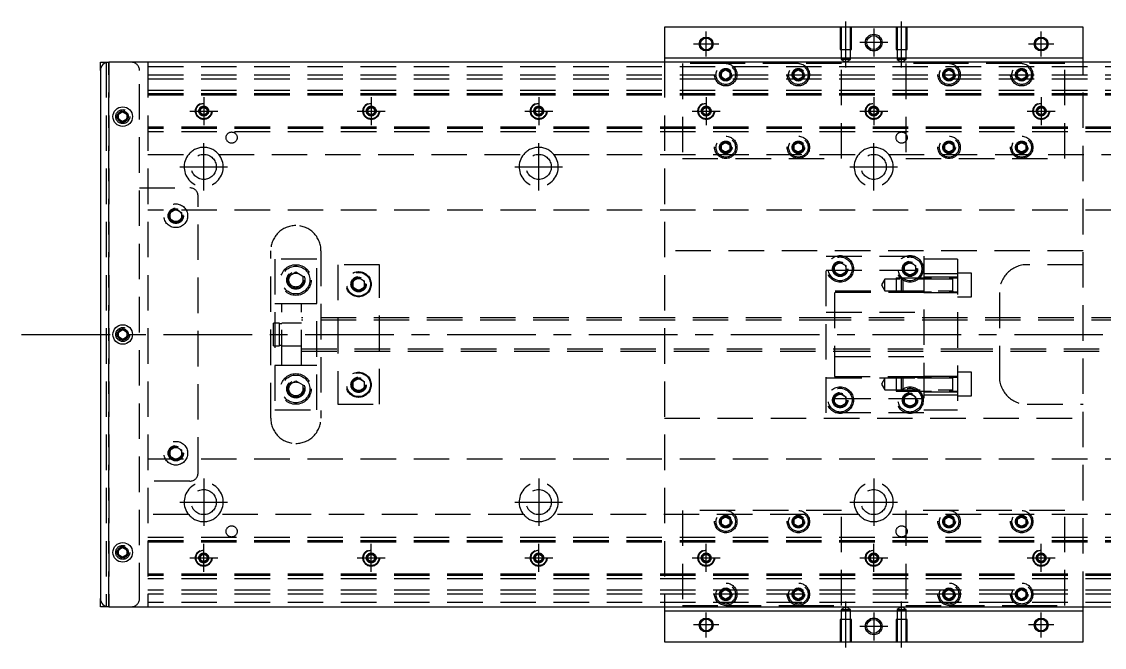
# Model space of a CAD drawing. Extents: x -28 to 733, y -276 to 112.
# Drawn here: x -28.2 to 359.6, y -112 to 112 of the extents above; entities that cross this region are included whole.
import ezdxf

# ---------------------------------------------------------------- set-up
doc = ezdxf.new("R2010")
doc.units = 0
doc.linetypes.add('CENTER', pattern=[50.8, 31.75, -6.35, 6.35, -6.35])
doc.linetypes.add('DASHED', pattern=[19.05, 12.7, -6.35])
doc.layers.get('0').update_dxf_attribs({"linetype": 'CONTINUOUS'})
doc.layers.add('CENTER', color=1, linetype='CENTER')

msp = doc.modelspace()

# ---------------------------------------------------------------- linework, layer by layer
at = {"color": 7, "linetype": 'CONTINUOUS'}
for p, q in [((202, 110), (202, 99)), ((352, 110), (202, 110)), ((352, 99), (352, 110)), ((0, 94.5), (0, 97.5)), ((0, 97.5), (3, 97.5)), ((551, 97.5), (3, 97.5)), ((202, 99), (352, 99)), ((202, 99), (202, 97.5)), ((352, 97.5), (352, 99)), ((0, 94.5), (0, -94.5)), ((6.5, 78.866026), (8, 79.73205)), ((6.5, 77.133974), (6.5, 78.866026)), ((8, 79.73205), (9.5, 78.866026)), ((9.5, 78.866026), (9.5, 77.133974)), ((8, 76.26795), (6.5, 77.133974)), ((9.5, 77.133974), (8, 76.26795)), ((6.5, 0.866026), (8, 1.73205)), ((6.5, -0.866026), (6.5, 0.866026)), ((8, 1.73205), (9.5, 0.866026)), ((9.5, 0.866026), (9.5, -0.866026)), ((8, -1.73205), (6.5, -0.866026)), ((9.5, -0.866026), (8, -1.73205)), ((6.5, -77.133974), (8, -76.26795)), ((6.5, -78.866026), (6.5, -77.133974)), ((8, -76.26795), (9.5, -77.133974)), ((9.5, -77.133974), (9.5, -78.866026)), ((8, -79.73205), (6.5, -78.866026)), ((9.5, -78.866026), (8, -79.73205)), ((0, -97.5), (0, -94.5)), ((3, -97.5), (0, -97.5)), ((3, -97.5), (551, -97.5)), ((202, -97.5), (202, -99)), ((202, -99), (202, -110)), ((352, -99), (202, -99)), ((352, -99), (352, -97.5)), ((352, -110), (352, -99)), ((202, -110), (352, -110))]:
    msp.add_line(p, q, dxfattribs=at)
at = {"color": 3, "linetype": 'DASHED'}
for p, q in [((265.000006, 110), (265.000006, 102)), ((265.35, 110), (265.35, 102)), ((268.65, 102), (268.65, 110)), ((268.999994, 102), (268.999994, 110)), ((285.000006, 110), (285.000006, 102)), ((285.35, 110), (285.35, 102)), ((288.65, 102), (288.65, 110)), ((288.999994, 102), (288.999994, 110)), ((265.000006, 102), (268.999994, 102)), ((265.35, 102), (265.35, 98.5)), ((268.65, 98.5), (268.65, 102)), ((285.000006, 102), (288.999994, 102)), ((285.35, 102), (285.35, 98.5)), ((288.65, 98.5), (288.65, 102)), ((2, 97.5), (2, -97.5)), ((3, 97.5), (3, -97.5)), ((3, -97.5), (3, 97.5)), ((3, -97.5), (3, 97.5)), ((3, 97.5), (3, -97.5)), ((17, 97.5), (17, -97.5)), ((202, 97.5), (202, -97.5)), ((224, 97), (208.5, 97)), ((208.5, 97), (208.5, 63)), ((250, 97), (224, 97)), ((265.5, 97), (250, 97)), ((268.65, 98.5), (265.35, 98.5)), ((265.35, 98.5), (267, 97.547372)), ((265.5, 63), (265.5, 97)), ((267, 97.547372), (268.65, 98.5)), ((288.65, 98.5), (285.35, 98.5)), ((285.35, 98.5), (287, 97.547372)), ((287, 97.547372), (288.65, 98.5)), ((288.5, 97), (288.5, 63)), ((304, 97), (288.5, 97)), ((330, 97), (304, 97)), ((345.5, 97), (330, 97)), ((345.5, 63), (345.5, 97)), ((352, -97.5), (352, 97.5)), ((14, -94.5), (14, 94.5)), ((17, 96), (537, 96)), ((222, 93), (222.030168, 93.346066)), ((222.5, 93.866026), (224, 94.73205)), ((222.5, 92.133974), (222.5, 93.866026)), ((224, 94.73205), (225.5, 93.866026)), ((225.5, 93.866026), (225.5, 92.133974)), ((248, 93), (248.023172, 93.30356)), ((248.5, 93.866026), (250, 94.73205)), ((248.5, 92.133974), (248.5, 93.866026)), ((250, 94.73205), (251.5, 93.866026)), ((251.5, 93.866026), (251.5, 92.133974)), ((302.5, 93.866026), (304, 94.73205)), ((302.5, 92.133974), (302.5, 93.866026)), ((304, 94.73205), (305.5, 93.866026)), ((305.5, 93.866026), (305.5, 92.133974)), ((305.973226, 93.326156), (306, 93)), ((328.5, 93.866026), (330, 94.73205)), ((328.5, 92.133974), (328.5, 93.866026)), ((330, 94.73205), (331.5, 93.866026)), ((331.5, 93.866026), (331.5, 92.133974)), ((331.973226, 93.326156), (332, 93)), ((17, 93), (537, 93)), ((17, 91.5), (537, 91.5)), ((224, 91.26795), (222.5, 92.133974)), ((225.5, 92.133974), (224, 91.26795)), ((250, 91.26795), (248.5, 92.133974)), ((251.5, 92.133974), (250, 91.26795)), ((304, 91.26795), (302.5, 92.133974)), ((305.5, 92.133974), (304, 91.26795)), ((330, 91.26795), (328.5, 92.133974)), ((331.5, 92.133974), (330, 91.26795)), ((17, 87.5), (537, 87.5)), ((17, 86.247728), (537, 86.247728)), ((17, 86.1147), (537, 86.1147)), ((17, 86.1), (537, 86.1)), ((17, 85.8), (537, 85.8)), ((6, 78), (6.030168, 78.346066)), ((35.75, 80.721688), (37, 81.443376)), ((35.75, 79.278312), (35.75, 80.721688)), ((37, 78.556624), (35.75, 79.278312)), ((37, 81.443376), (38.25, 80.721688)), ((38.25, 79.278312), (37, 78.556624)), ((38.25, 80.721688), (38.25, 79.278312)), ((38.477374, 80.25955), (38.5, 80)), ((95.5, 80), (95.516134, 80.21941)), ((95.75, 80.721688), (97, 81.443376)), ((95.75, 79.278312), (95.75, 80.721688)), ((97, 78.556624), (95.75, 79.278312)), ((97, 81.443376), (98.25, 80.721688)), ((98.25, 79.278312), (97, 78.556624)), ((98.25, 80.721688), (98.25, 79.278312)), ((155.75, 80.721688), (157, 81.443376)), ((155.75, 79.278312), (155.75, 80.721688)), ((157, 78.556624), (155.75, 79.278312)), ((157, 81.443376), (158.25, 80.721688)), ((158.25, 79.278312), (157, 78.556624)), ((158.25, 80.721688), (158.25, 79.278312)), ((158.477374, 80.25955), (158.5, 80)), ((215.75, 80.721688), (217, 81.443376)), ((215.75, 79.278312), (215.75, 80.721688)), ((217, 78.556624), (215.75, 79.278312)), ((217, 81.443376), (218.25, 80.721688)), ((218.25, 79.278312), (217, 78.556624)), ((218.25, 80.721688), (218.25, 79.278312)), ((218.477374, 80.25955), (218.5, 80)), ((275.75, 80.721688), (277, 81.443376)), ((275.75, 79.278312), (275.75, 80.721688)), ((277, 78.556624), (275.75, 79.278312)), ((277, 81.443376), (278.25, 80.721688)), ((278.25, 79.278312), (277, 78.556624)), ((278.25, 80.721688), (278.25, 79.278312)), ((278.477374, 80.25955), (278.5, 80)), ((335.75, 80.721688), (337, 81.443376)), ((335.75, 79.278312), (335.75, 80.721688)), ((337, 78.556624), (335.75, 79.278312)), ((337, 81.443376), (338.25, 80.721688)), ((338.25, 79.278312), (337, 78.556624)), ((338.25, 80.721688), (338.25, 79.278312)), ((338.477374, 80.25955), (338.5, 80)), ((537, 74.2), (17, 74.2)), ((537, 73.9), (17, 73.9)), ((537, 73.8853), (17, 73.8853)), ((537, 73.752272), (17, 73.752272)), ((537, 72.5), (17, 72.5)), ((222.5, 67.866026), (224, 68.73205)), ((222.5, 66.133974), (222.5, 67.866026)), ((224, 65.26795), (222.5, 66.133974)), ((224, 68.73205), (225.5, 67.866026)), ((225.5, 66.133974), (224, 65.26795)), ((225.5, 67.866026), (225.5, 66.133974)), ((225.973226, 67.326156), (226, 67)), ((248.5, 67.866026), (250, 68.73205)), ((248.5, 66.133974), (248.5, 67.866026)), ((250, 65.26795), (248.5, 66.133974)), ((250, 68.73205), (251.5, 67.866026)), ((251.5, 66.133974), (250, 65.26795)), ((251.5, 67.866026), (251.5, 66.133974)), ((251.973226, 67.326156), (252, 67)), ((302, 67), (302.023172, 67.30356)), ((302.5, 67.866026), (304, 68.73205)), ((302.5, 66.133974), (302.5, 67.866026)), ((304, 65.26795), (302.5, 66.133974)), ((304, 68.73205), (305.5, 67.866026)), ((305.5, 66.133974), (304, 65.26795)), ((305.5, 67.866026), (305.5, 66.133974)), ((328, 67), (328.030168, 67.346066)), ((328.5, 67.866026), (330, 68.73205)), ((328.5, 66.133974), (328.5, 67.866026)), ((330, 65.26795), (328.5, 66.133974)), ((330, 68.73205), (331.5, 67.866026)), ((331.5, 66.133974), (330, 65.26795)), ((331.5, 67.866026), (331.5, 66.133974)), ((17, 64.5), (31.638098, 64.5)), ((42.361902, 64.5), (151.638097, 64.5)), ((162.361903, 64.5), (271.638097, 64.5)), ((208.5, 63), (265.5, 63)), ((282.361903, 64.5), (391.638098, 64.5)), ((288.5, 63), (345.5, 63)), ((14, 52.5), (32, 52.5)), ((35, -49.5), (35, 49.5)), ((537, 44.5), (17, 44.5)), ((25, 43.6547), (27, 44.809402)), ((25, 41.3453), (25, 43.6547)), ((27, 44.809402), (29, 43.6547)), ((29, 43.6547), (29, 41.3453)), ((29.483582, 42.786038), (29.5, 42.5)), ((27, 40.190598), (25, 41.3453)), ((29, 41.3453), (27, 40.190598)), ((61, -30), (61, 30)), ((79, 30), (79, -30)), ((352, 30), (202, 30)), ((260, 28), (295, 28)), ((260, -28), (260, 28)), ((295, 28), (295, -28)), ((77.5, 27), (62.5, 27)), ((62.5, 27), (62.5, -27)), ((77.5, -27), (77.5, 27)), ((100, 25), (85, 25)), ((85, 25), (85, -25)), ((100, -25), (100, 25)), ((262.5, 23.5), (262.518502, 23.803588)), ((263, 24.6547), (265, 25.809402)), ((263, 22.3453), (263, 24.6547)), ((265, 25.809402), (267, 24.6547)), ((267, 24.6547), (267, 22.3453)), ((288, 24.6547), (290, 25.809402)), ((288, 22.3453), (288, 24.6547)), ((290, 25.809402), (292, 24.6547)), ((292, 24.6547), (292, 22.3453)), ((292.483582, 23.786038), (292.5, 23.5)), ((307, 27), (295, 27)), ((307, 27), (307, -27)), ((352, 25), (332, 25)), ((67, 19.5), (67.020026, 19.846056)), ((67.5, 20.943376), (70, 22.386752)), ((67.5, 18.056624), (67.5, 20.943376)), ((70, 22.386752), (72.5, 20.943376)), ((72.5, 20.943376), (72.5, 18.056624)), ((90.5, 19.1547), (92.5, 20.309402)), ((92.5, 20.309402), (94.5, 19.1547)), ((260, 23), (295, 23)), ((265, 21.190598), (263, 22.3453)), ((267, 22.3453), (265, 21.190598)), ((281, 19.85352), (279.787564, 17.75352)), ((281, 15.65352), (281, 19.85352)), ((305.4, 19.85352), (281, 19.85352)), ((285, 20.253526), (285, 15.25352)), ((285, 20.253526), (307, 20.253526)), ((287.4, 20.25352), (287, 19.85352)), ((287, 15.65352), (287, 19.85352)), ((287.4, 20.25352), (287.4, 15.25352)), ((290, 21.190598), (288, 22.3453)), ((292, 22.3453), (290, 21.190598)), ((307, 21.748564), (295, 21.748564)), ((307, 20.50352), (295, 20.50352)), ((305.4, 15.25352), (305.4, 20.253526)), ((312, 22.00352), (307, 22.00352)), ((312, 13.50352), (312, 22.00352)), ((70, 16.613248), (67.5, 18.056624)), ((72.5, 18.056624), (70, 16.613248)), ((90.5, 16.8453), (90.5, 19.1547)), ((92.5, 15.690598), (90.5, 16.8453)), ((94.5, 16.8453), (92.5, 15.690598)), ((94.5, 19.1547), (94.5, 16.8453)), ((94.983582, 18.286038), (95, 18)), ((279.787564, 17.75352), (281, 15.65352)), ((281, 15.65352), (305.4, 15.65352)), ((287, 15.65352), (287.4, 15.25352)), ((305.4, 15.253514), (305.4, 15.65352)), ((295, 15.5), (260, 15.5)), ((263, 15), (263, -15)), ((295, 15), (263, 15)), ((285, 15.25352), (307, 15.25352)), ((295, 15.00352), (307, 15.00352)), ((305.4, 15.510988), (305.4, 15.25352)), ((305.4, 15.25352), (305.4, 15.51097)), ((305.4, 15.253516), (305.4, 15.254372)), ((307, 13.50352), (312, 13.50352)), ((322, 15), (322, -15)), ((65, 11), (62.5, 11)), ((65, -11), (65, 11)), ((72, 11), (65, 11)), ((72, 11), (65, 11)), ((72, -11), (72, 11)), ((77.5, 11), (72, 11)), ((260, 8), (295, 8)), ((62, -4), (62, 4)), ((64.1, 4), (62, 4)), ((64.1, -4), (64.1, 4)), ((72, 4), (65, 4)), ((72, 4), (65, 4)), ((263, 6), (72, 6)), ((263, 5.125), (72, 5.125)), ((307, 6), (263, 6)), ((307, 5.999994), (263, 5.999994)), ((307, 5.125), (263, 5.125)), ((307, 5.125), (263, 5.125)), ((482, 6), (307, 6)), ((482, 5.125), (307, 5.125)), ((9.973226, 0.326156), (10, 0)), ((65, 3.8), (64.1, 3.8)), ((64.1, -3.8), (65, -3.8)), ((62, -4), (64.1, -4)), ((65, -4), (72, -4)), ((65, -4), (72, -4)), ((72, -5.125), (263, -5.125)), ((72, -6), (263, -6)), ((263, -5.125), (307, -5.125)), ((263, -5.125), (307, -5.125)), ((263, -5.999994), (307, -5.999994)), ((263, -6), (307, -6)), ((307, -5.125), (482, -5.125)), ((307, -6), (482, -6)), ((62.5, -11), (65, -11)), ((65, -11), (72, -11)), ((65, -11), (72, -11)), ((72, -11), (77.5, -11)), ((295, -8), (260, -8)), ((260, -15.5), (295, -15.5)), ((263, -15), (295, -15)), ((285, -15.253514), (285, -20.25352)), ((285, -15.253514), (307, -15.253514)), ((287.4, -15.25352), (287, -15.65352)), ((287.4, -15.25352), (287.4, -20.25352)), ((307, -15.00352), (295, -15.00352)), ((305.4, -20.25352), (305.4, -15.253514)), ((312, -13.50352), (307, -13.50352)), ((312, -22.00352), (312, -13.50352)), ((67.5, -18.056624), (70, -16.613248)), ((67.5, -20.943376), (67.5, -18.056624)), ((70, -16.613248), (72.5, -18.056624)), ((72.5, -18.056624), (72.5, -20.943376)), ((72.977798, -19.135694), (73, -19.5)), ((90, -18), (90.012884, -17.746512)), ((90.5, -16.8453), (92.5, -15.690598)), ((90.5, -19.1547), (90.5, -16.8453)), ((92.5, -20.309402), (90.5, -19.1547)), ((92.5, -15.690598), (94.5, -16.8453)), ((94.5, -19.1547), (92.5, -20.309402)), ((94.5, -16.8453), (94.5, -19.1547)), ((281, -15.65352), (279.787564, -17.75352)), ((279.787564, -17.75352), (281, -19.85352)), ((281, -19.85352), (281, -15.65352)), ((305.4, -15.65352), (281, -15.65352)), ((287, -19.85352), (287, -15.65352)), ((70, -22.386752), (67.5, -20.943376)), ((72.5, -20.943376), (70, -22.386752)), ((295, -23), (260, -23)), ((262.5, -23.5), (262.518502, -23.196412)), ((263, -22.3453), (265, -21.190598)), ((263, -24.6547), (263, -22.3453)), ((265, -21.190598), (267, -22.3453)), ((267, -22.3453), (267, -24.6547)), ((281, -19.85352), (305.4, -19.85352)), ((285, -20.25352), (307, -20.25352)), ((287, -19.85352), (287.4, -20.25352)), ((288, -22.3453), (290, -21.190598)), ((288, -24.6547), (288, -22.3453)), ((290, -21.190598), (292, -22.3453)), ((292, -22.3453), (292, -24.6547)), ((292.483582, -23.213962), (292.5, -23.5)), ((295, -20.50352), (307, -20.50352)), ((307, -21.748564), (295, -21.748564)), ((305.4, -20.253526), (305.4, -19.85352)), ((307, -22.00352), (312, -22.00352)), ((62.5, -27), (77.5, -27)), ((85, -25), (100, -25)), ((265, -25.809402), (263, -24.6547)), ((267, -24.6547), (265, -25.809402)), ((290, -25.809402), (288, -24.6547)), ((292, -24.6547), (290, -25.809402)), ((295, -27), (307, -27)), ((332, -25), (352, -25)), ((202, -30), (352, -30)), ((295, -28), (260, -28)), ((25, -41.3453), (27, -40.190598)), ((25, -43.6547), (25, -41.3453)), ((27, -40.190598), (29, -41.3453)), ((29, -41.3453), (29, -43.6547)), ((29.483582, -42.213962), (29.5, -42.5)), ((17, -44.5), (537, -44.5)), ((27, -44.809402), (25, -43.6547)), ((29, -43.6547), (27, -44.809402)), ((32, -52.5), (14, -52.5)), ((31.638098, -64.5), (17, -64.5)), ((151.638097, -64.5), (42.361902, -64.5)), ((271.638097, -64.5), (162.361903, -64.5)), ((265.5, -63), (208.5, -63)), ((208.5, -63), (208.5, -97)), ((222.5, -66.133974), (224, -65.26795)), ((224, -65.26795), (225.5, -66.133974)), ((248.5, -66.133974), (250, -65.26795)), ((250, -65.26795), (251.5, -66.133974)), ((265.5, -97), (265.5, -63)), ((391.638098, -64.5), (282.361903, -64.5)), ((288.5, -63), (288.5, -97)), ((345.5, -63), (288.5, -63)), ((302.5, -66.133974), (304, -65.26795)), ((304, -65.26795), (305.5, -66.133974)), ((328.5, -66.133974), (330, -65.26795)), ((330, -65.26795), (331.5, -66.133974)), ((345.5, -97), (345.5, -63)), ((222.5, -67.866026), (222.5, -66.133974)), ((224, -68.73205), (222.5, -67.866026)), ((225.5, -67.866026), (224, -68.73205)), ((225.5, -66.133974), (225.5, -67.866026)), ((225.973226, -66.673844), (226, -67)), ((248, -67), (248.023172, -66.69644)), ((248.5, -67.866026), (248.5, -66.133974)), ((250, -68.73205), (248.5, -67.866026)), ((251.5, -67.866026), (250, -68.73205)), ((251.5, -66.133974), (251.5, -67.866026)), ((302, -67), (302.023172, -66.69644)), ((302.5, -67.866026), (302.5, -66.133974)), ((304, -68.73205), (302.5, -67.866026)), ((305.5, -67.866026), (304, -68.73205)), ((305.5, -66.133974), (305.5, -67.866026)), ((328, -67), (328.030168, -66.653934)), ((328.5, -67.866026), (328.5, -66.133974)), ((330, -68.73205), (328.5, -67.866026)), ((331.5, -67.866026), (330, -68.73205)), ((331.5, -66.133974), (331.5, -67.866026)), ((17, -72.5), (537, -72.5)), ((17, -73.752272), (537, -73.752272)), ((17, -73.8853), (537, -73.8853)), ((17, -73.9), (537, -73.9)), ((17, -74.2), (537, -74.2)), ((6, -78), (6.030168, -77.653934)), ((35.5, -80), (35.516134, -79.78059)), ((35.75, -79.278312), (37, -78.556624)), ((35.75, -80.721688), (35.75, -79.278312)), ((37, -81.443376), (35.75, -80.721688)), ((37, -78.556624), (38.25, -79.278312)), ((38.25, -80.721688), (37, -81.443376)), ((38.25, -79.278312), (38.25, -80.721688)), ((95.75, -79.278312), (97, -78.556624)), ((95.75, -80.721688), (95.75, -79.278312)), ((97, -81.443376), (95.75, -80.721688)), ((97, -78.556624), (98.25, -79.278312)), ((98.25, -80.721688), (97, -81.443376)), ((98.25, -79.278312), (98.25, -80.721688)), ((98.477374, -79.74045), (98.5, -80)), ((155.75, -79.278312), (157, -78.556624)), ((155.75, -80.721688), (155.75, -79.278312)), ((157, -81.443376), (155.75, -80.721688)), ((157, -78.556624), (158.25, -79.278312)), ((158.25, -80.721688), (157, -81.443376)), ((158.25, -79.278312), (158.25, -80.721688)), ((158.477374, -79.74045), (158.5, -80)), ((215.75, -79.278312), (217, -78.556624)), ((215.75, -80.721688), (215.75, -79.278312)), ((217, -81.443376), (215.75, -80.721688)), ((217, -78.556624), (218.25, -79.278312)), ((218.25, -80.721688), (217, -81.443376)), ((218.25, -79.278312), (218.25, -80.721688)), ((218.477374, -79.74045), (218.5, -80)), ((275.75, -79.278312), (277, -78.556624)), ((275.75, -80.721688), (275.75, -79.278312)), ((277, -81.443376), (275.75, -80.721688)), ((277, -78.556624), (278.25, -79.278312)), ((278.25, -80.721688), (277, -81.443376)), ((278.25, -79.278312), (278.25, -80.721688)), ((278.477374, -79.74045), (278.5, -80)), ((335.75, -79.278312), (337, -78.556624)), ((335.75, -80.721688), (335.75, -79.278312)), ((337, -81.443376), (335.75, -80.721688)), ((337, -78.556624), (338.25, -79.278312)), ((338.25, -80.721688), (337, -81.443376)), ((338.25, -79.278312), (338.25, -80.721688)), ((338.477374, -79.74045), (338.5, -80)), ((537, -85.8), (17, -85.8)), ((537, -86.1), (17, -86.1)), ((537, -86.1147), (17, -86.1147)), ((537, -86.247728), (17, -86.247728)), ((537, -87.5), (17, -87.5)), ((537, -91.5), (17, -91.5)), ((537, -93), (17, -93)), ((222.5, -92.133974), (224, -91.26795)), ((222.5, -93.866026), (222.5, -92.133974)), ((224, -91.26795), (225.5, -92.133974)), ((225.5, -92.133974), (225.5, -93.866026)), ((225.973226, -92.673844), (226, -93)), ((248, -93), (248.023172, -92.69644)), ((248.5, -92.133974), (250, -91.26795)), ((248.5, -93.866026), (248.5, -92.133974)), ((250, -91.26795), (251.5, -92.133974)), ((251.5, -92.133974), (251.5, -93.866026)), ((302, -93), (302.023172, -92.69644)), ((302.5, -92.133974), (304, -91.26795)), ((302.5, -93.866026), (302.5, -92.133974)), ((304, -91.26795), (305.5, -92.133974)), ((305.5, -92.133974), (305.5, -93.866026)), ((328, -93), (328.030168, -92.653934)), ((328.5, -92.133974), (330, -91.26795)), ((328.5, -93.866026), (328.5, -92.133974)), ((330, -91.26795), (331.5, -92.133974)), ((331.5, -92.133974), (331.5, -93.866026)), ((537, -96), (17, -96)), ((224, -94.73205), (222.5, -93.866026)), ((225.5, -93.866026), (224, -94.73205)), ((250, -94.73205), (248.5, -93.866026)), ((251.5, -93.866026), (250, -94.73205)), ((304, -94.73205), (302.5, -93.866026)), ((305.5, -93.866026), (304, -94.73205)), ((330, -94.73205), (328.5, -93.866026)), ((331.5, -93.866026), (330, -94.73205)), ((208.5, -97), (224, -97)), ((224, -97), (250, -97)), ((250, -97), (265.5, -97)), ((267, -97.547372), (265.35, -98.5)), ((265.35, -98.5), (267, -98.5)), ((265.35, -98.5), (265.35, -102)), ((268.65, -98.5), (267, -97.547372)), ((267, -98.5), (268.65, -98.5)), ((268.65, -102), (268.65, -98.5)), ((287, -97.547372), (285.35, -98.5)), ((285.35, -98.5), (287, -98.5)), ((285.35, -98.5), (285.35, -102)), ((288.65, -98.5), (287, -97.547372)), ((287, -98.5), (288.65, -98.5)), ((288.5, -97), (304, -97)), ((288.65, -102), (288.65, -98.5)), ((304, -97), (330, -97)), ((330, -97), (345.5, -97)), ((268.999994, -102), (265.000006, -102)), ((265.000006, -102), (265.000006, -110)), ((265.35, -102), (265.35, -110)), ((268.65, -110), (268.65, -102)), ((268.999994, -110), (268.999994, -102)), ((288.999994, -102), (285.000006, -102)), ((285.000006, -102), (285.000006, -110)), ((285.35, -102), (285.35, -110)), ((288.65, -110), (288.65, -102)), ((288.999994, -110), (288.999994, -102))]:
    msp.add_line(p, q, dxfattribs=at)
at = {"color": 3, "linetype": 'CONTINUOUS'}
for centre in [(217, 104), (337, 104), (217, -104), (337, -104)]:
    msp.add_circle(centre, 2.5, dxfattribs=at)
at = {"color": 7, "linetype": 'CONTINUOUS'}
for centre, radius in [((217, 104), 2.1), ((277, 104.5), 3), ((277, 104.5), 2.5), ((337, 104), 2.1), ((8, 78), 3.5), ((8, 0), 3.5), ((8, -78), 3.5), ((217, -104), 2.1), ((277, -104.5), 3), ((277, -104.5), 2.5), ((337, -104), 2.1)]:
    msp.add_circle(centre, radius, dxfattribs=at)
at = {"color": 3, "linetype": 'DASHED'}
for centre, radius in [((224, 93), 4), ((250, 93), 4), ((304, 93), 4), ((330, 93), 4), ((224, 93), 3.5), ((224, 93), 2.25), ((224, 93), 2), ((250, 93), 3.5), ((250, 93), 2.25), ((250, 93), 2), ((304, 93), 3.5), ((304, 93), 2.25), ((304, 93), 2), ((330, 93), 3.5), ((330, 93), 2.25), ((330, 93), 2), ((37, 80), 3), ((37, 80), 2.75), ((37, 80), 1.75), ((37, 80), 1.5), ((97, 80), 3), ((97, 80), 2.75), ((97, 80), 1.75), ((97, 80), 1.5), ((157, 80), 3), ((157, 80), 2.75), ((157, 80), 1.75), ((157, 80), 1.5), ((217, 80), 3), ((217, 80), 2.75), ((217, 80), 1.75), ((217, 80), 1.5), ((277, 80), 3), ((277, 80), 2.75), ((277, 80), 1.75), ((277, 80), 1.5), ((337, 80), 3), ((337, 80), 2.75), ((337, 80), 1.75), ((337, 80), 1.5), ((8, 78), 2.5), ((8, 78), 2), ((37, 80), 1.25), ((97, 80), 1.25), ((157, 80), 1.25), ((217, 80), 1.25), ((277, 80), 1.25), ((337, 80), 1.25), ((47, 70.5), 2), ((224, 67), 4), ((224, 67), 3.5), ((250, 67), 4), ((250, 67), 3.5), ((287, 70.5), 2), ((304, 67), 4), ((304, 67), 3.5), ((330, 67), 4), ((330, 67), 3.5), ((224, 67), 2.25), ((224, 67), 2), ((224, 67), 1.65), ((250, 67), 2.25), ((250, 67), 2), ((250, 67), 1.65), ((304, 67), 2.25), ((304, 67), 2), ((304, 67), 1.65), ((330, 67), 2.25), ((330, 67), 2), ((330, 67), 1.65), ((37, 60), 4.5), ((157, 60), 4.5), ((277, 60), 4.5), ((27, 42.5), 4.25), ((27, 42.5), 2.75), ((27, 42.5), 2.5), ((27, 42.5), 2.1), ((265, 23.5), 4.75), ((265, 23.5), 4.25), ((290, 23.5), 4.75), ((290, 23.5), 4.25), ((70, 19.5), 5.5), ((70, 19.5), 5), ((265, 23.5), 2.75), ((265, 23.5), 2.5), ((265, 23.5), 2.1), ((290, 23.5), 2.75), ((290, 23.5), 2.5), ((290, 23.5), 2.1), ((70, 19.5), 3.25), ((70, 19.5), 3), ((70, 19.5), 2.5), ((92.5, 18), 4.5), ((92.5, 18), 4.25), ((92.5, 18), 2.75), ((92.5, 18), 2.5), ((92.5, 18), 2.1), ((8, 0), 2.5), ((8, 0), 2), ((70, -19.5), 5.5), ((70, -19.5), 5), ((92.5, -18), 4.5), ((92.5, -18), 4.25), ((92.5, -18), 2.75), ((92.5, -18), 2.5), ((70, -19.5), 3.25), ((70, -19.5), 3), ((70, -19.5), 2.5), ((92.5, -18), 2.1), ((265, -23.5), 4.75), ((265, -23.5), 4.25), ((290, -23.5), 4.75), ((290, -23.5), 4.25), ((265, -23.5), 2.75), ((265, -23.5), 2.5), ((265, -23.5), 2.1), ((290, -23.5), 2.75), ((290, -23.5), 2.5), ((290, -23.5), 2.1), ((27, -42.5), 4.25), ((27, -42.5), 2.75), ((27, -42.5), 2.5), ((27, -42.5), 2.1), ((37, -60), 4.5), ((157, -60), 4.5), ((277, -60), 4.5), ((224, -67), 4), ((224, -67), 3.5), ((224, -67), 2.25), ((224, -67), 2), ((224, -67), 1.65), ((250, -67), 4), ((250, -67), 3.5), ((250, -67), 2.25), ((250, -67), 2), ((250, -67), 1.65), ((304, -67), 4), ((304, -67), 3.5), ((304, -67), 2.25), ((304, -67), 2), ((304, -67), 1.65), ((330, -67), 4), ((330, -67), 3.5), ((330, -67), 2.25), ((330, -67), 2), ((330, -67), 1.65), ((47, -70.5), 2), ((287, -70.5), 2), ((8, -78), 2.5), ((8, -78), 2), ((37, -80), 3), ((37, -80), 2.75), ((97, -80), 3), ((97, -80), 2.75), ((157, -80), 3), ((157, -80), 2.75), ((217, -80), 3), ((217, -80), 2.75), ((277, -80), 3), ((277, -80), 2.75), ((337, -80), 3), ((337, -80), 2.75), ((37, -80), 1.75), ((37, -80), 1.5), ((37, -80), 1.25), ((97, -80), 1.75), ((97, -80), 1.5), ((97, -80), 1.25), ((157, -80), 1.75), ((157, -80), 1.5), ((157, -80), 1.25), ((217, -80), 1.75), ((217, -80), 1.5), ((217, -80), 1.25), ((277, -80), 1.75), ((277, -80), 1.5), ((277, -80), 1.25), ((337, -80), 1.75), ((337, -80), 1.5), ((337, -80), 1.25), ((224, -93), 4), ((250, -93), 4), ((304, -93), 4), ((330, -93), 4), ((224, -93), 3.5), ((224, -93), 2.25), ((224, -93), 2), ((250, -93), 3.5), ((250, -93), 2.25), ((250, -93), 2), ((304, -93), 3.5), ((304, -93), 2.25), ((304, -93), 2), ((330, -93), 3.5), ((330, -93), 2.25), ((330, -93), 2)]:
    msp.add_circle(centre, radius, dxfattribs=at)
at = {"color": 7, "linetype": 'CONTINUOUS'}
for centre, radius, start, end in [((3, 94.5), 3, 90, 180), ((8, 78), 1.65, 155.380023, 180), ((8, 78), 1.65, 180, 204.619977), ((8, 78), 1.65, 144.619977, 155.380023), ((8, 78), 1.65, 95.380023, 144.619977), ((8, 78), 1.65, 84.619977, 95.380023), ((8, 78), 1.65, 35.380023, 84.619977), ((8, 78), 1.65, 24.619977, 35.380023), ((8, 78), 1.65, 335.380023, 24.619977), ((8, 78), 1.65, 204.619977, 215.380023), ((8, 78), 1.65, 215.380023, 264.619977), ((8, 78), 1.65, 264.619977, 275.380023), ((8, 78), 1.65, 275.380023, 324.619977), ((8, 78), 1.65, 324.619977, 335.380023), ((8, 0), 1.65, 155.380023, 180), ((8, 0), 1.65, 144.619977, 155.380023), ((8, 0), 1.65, 95.380023, 144.619977), ((8, 0), 1.65, 84.619977, 95.380023), ((8, 0), 1.65, 35.380023, 84.619977), ((8, 0), 1.65, 24.619977, 35.380023), ((8, 0), 1.65, 335.380023, 24.619977), ((8, 0), 1.65, 180, 204.619977), ((8, 0), 1.65, 204.619977, 215.380023), ((8, 0), 1.65, 215.380023, 264.619977), ((8, 0), 1.65, 264.619977, 275.380023), ((8, 0), 1.65, 275.380023, 324.619977), ((8, 0), 1.65, 324.619977, 335.380023), ((8, -78), 1.65, 155.380023, 180), ((8, -78), 1.65, 144.619977, 155.380023), ((8, -78), 1.65, 95.380023, 144.619977), ((8, -78), 1.65, 84.619977, 95.380023), ((8, -78), 1.65, 35.380023, 84.619977), ((8, -78), 1.65, 24.619977, 35.380023), ((8, -78), 1.65, 335.380023, 24.619977), ((8, -78), 1.65, 180, 204.619977), ((8, -78), 1.65, 204.619977, 215.380023), ((8, -78), 1.65, 215.380023, 264.619977), ((8, -78), 1.65, 264.619977, 275.380023), ((8, -78), 1.65, 275.380023, 324.619977), ((8, -78), 1.65, 324.619977, 335.380023), ((3, -94.5), 3, 180, 270)]:
    msp.add_arc(centre, radius, start, end, dxfattribs=at)
at = {"color": 3, "linetype": 'DASHED'}
for centre, radius, start, end in [((11, 94.5), 3, 0, 90), ((224, 93), 1.65, 155.380023, 180), ((224, 93), 1.65, 144.619977, 155.380023), ((224, 93), 1.65, 95.380023, 144.619977), ((224, 93), 1.65, 84.619977, 95.380023), ((224, 93), 1.65, 35.380023, 84.619977), ((224, 93), 1.65, 24.619977, 35.380023), ((224, 93), 1.65, 335.380023, 24.619977), ((250, 93), 1.65, 155.380023, 180), ((250, 93), 1.65, 144.619977, 155.380023), ((250, 93), 1.65, 95.380023, 144.619977), ((250, 93), 1.65, 84.619977, 95.380023), ((250, 93), 1.65, 35.380023, 84.619977), ((250, 93), 1.65, 24.619977, 35.380023), ((250, 93), 1.65, 335.380023, 24.619977), ((304, 93), 1.65, 155.380023, 180), ((304, 93), 1.65, 144.619977, 155.380023), ((304, 93), 1.65, 95.380023, 144.619977), ((304, 93), 1.65, 84.619977, 95.380023), ((304, 93), 1.65, 35.380023, 84.619977), ((304, 93), 1.65, 24.619977, 35.380023), ((304, 93), 1.65, 335.380023, 24.619977), ((330, 93), 1.65, 155.380023, 180), ((330, 93), 1.65, 144.619977, 155.380023), ((330, 93), 1.65, 95.380023, 144.619977), ((330, 93), 1.65, 84.619977, 95.380023), ((330, 93), 1.65, 35.380023, 84.619977), ((330, 93), 1.65, 24.619977, 35.380023), ((330, 93), 1.65, 335.380023, 24.619977), ((224, 93), 1.65, 180, 204.619977), ((224, 93), 1.65, 204.619977, 215.380023), ((224, 93), 1.65, 215.380023, 264.619977), ((224, 93), 1.65, 264.619977, 275.380023), ((224, 93), 1.65, 275.380023, 324.619977), ((224, 93), 1.65, 324.619977, 335.380023), ((250, 93), 1.65, 180, 204.619977), ((250, 93), 1.65, 204.619977, 215.380023), ((250, 93), 1.65, 215.380023, 264.619977), ((250, 93), 1.65, 264.619977, 275.380023), ((250, 93), 1.65, 275.380023, 324.619977), ((250, 93), 1.65, 324.619977, 335.380023), ((304, 93), 1.65, 180, 204.619977), ((304, 93), 1.65, 204.619977, 215.380023), ((304, 93), 1.65, 215.380023, 264.619977), ((304, 93), 1.65, 264.619977, 275.380023), ((304, 93), 1.65, 275.380023, 324.619977), ((304, 93), 1.65, 324.619977, 335.380023), ((330, 93), 1.65, 180, 204.619977), ((330, 93), 1.65, 204.619977, 215.380023), ((330, 93), 1.65, 215.380023, 264.619977), ((330, 93), 1.65, 264.619977, 275.380023), ((330, 93), 1.65, 275.380023, 324.619977), ((330, 93), 1.65, 324.619977, 335.380023), ((37, 60), 7, 40.005201, 139.994799), ((157, 60), 7, 40.005201, 139.994799), ((277, 60), 7, 40.005201, 139.994799), ((37, 60), 7, 139.994799, 40.005201), ((157, 60), 7, 139.994799, 40.005201), ((277, 60), 7, 139.994799, 40.005201), ((32, 49.5), 3, 0, 90), ((70, 30), 9, 90, 180), ((70, 30), 9, 0, 90), ((332, 15), 10, 90, 180), ((332, -15), 10, 180, 270), ((70, -30), 9, 180, 270), ((70, -30), 9, 270, 0), ((32, -49.5), 3, 270, 0), ((37, -60), 7, 319.994799, 220.005201), ((157, -60), 7, 319.994799, 220.005201), ((277, -60), 7, 319.994799, 220.005201), ((37, -60), 7, 220.005201, 319.994799), ((157, -60), 7, 220.005201, 319.994799), ((277, -60), 7, 220.005201, 319.994799), ((224, -93), 1.65, 155.380023, 180), ((224, -93), 1.65, 180, 204.619977), ((224, -93), 1.65, 144.619977, 155.380023), ((224, -93), 1.65, 95.380023, 144.619977), ((224, -93), 1.65, 84.619977, 95.380023), ((224, -93), 1.65, 35.380023, 84.619977), ((224, -93), 1.65, 24.619977, 35.380023), ((224, -93), 1.65, 335.380023, 24.619977), ((250, -93), 1.65, 155.380023, 180), ((250, -93), 1.65, 180, 204.619977), ((250, -93), 1.65, 144.619977, 155.380023), ((250, -93), 1.65, 95.380023, 144.619977), ((250, -93), 1.65, 84.619977, 95.380023), ((250, -93), 1.65, 35.380023, 84.619977), ((250, -93), 1.65, 24.619977, 35.380023), ((250, -93), 1.65, 335.380023, 24.619977), ((304, -93), 1.65, 155.380023, 180), ((304, -93), 1.65, 180, 204.619977), ((304, -93), 1.65, 144.619977, 155.380023), ((304, -93), 1.65, 95.380023, 144.619977), ((304, -93), 1.65, 84.619977, 95.380023), ((304, -93), 1.65, 35.380023, 84.619977), ((304, -93), 1.65, 24.619977, 35.380023), ((304, -93), 1.65, 335.380023, 24.619977), ((330, -93), 1.65, 155.380023, 180), ((330, -93), 1.65, 180, 204.619977), ((330, -93), 1.65, 144.619977, 155.380023), ((330, -93), 1.65, 95.380023, 144.619977), ((330, -93), 1.65, 84.619977, 95.380023), ((330, -93), 1.65, 35.380023, 84.619977), ((330, -93), 1.65, 24.619977, 35.380023), ((330, -93), 1.65, 335.380023, 24.619977), ((11, -94.5), 3, 270, 0), ((224, -93), 1.65, 204.619977, 215.380023), ((224, -93), 1.65, 215.380023, 264.619977), ((224, -93), 1.65, 264.619977, 275.380023), ((224, -93), 1.65, 275.380023, 324.619977), ((224, -93), 1.65, 324.619977, 335.380023), ((250, -93), 1.65, 204.619977, 215.380023), ((250, -93), 1.65, 215.380023, 264.619977), ((250, -93), 1.65, 264.619977, 275.380023), ((250, -93), 1.65, 275.380023, 324.619977), ((250, -93), 1.65, 324.619977, 335.380023), ((304, -93), 1.65, 204.619977, 215.380023), ((304, -93), 1.65, 215.380023, 264.619977), ((304, -93), 1.65, 264.619977, 275.380023), ((304, -93), 1.65, 275.380023, 324.619977), ((304, -93), 1.65, 324.619977, 335.380023), ((330, -93), 1.65, 204.619977, 215.380023), ((330, -93), 1.65, 215.380023, 264.619977), ((330, -93), 1.65, 264.619977, 275.380023), ((330, -93), 1.65, 275.380023, 324.619977), ((330, -93), 1.65, 324.619977, 335.380023)]:
    msp.add_arc(centre, radius, start, end, dxfattribs=at)
at = {"layer": 'CENTER', "color": 1, "linetype": 'CENTER'}
for p, q in [((267, 95.547372), (267, 112)), ((277, 109.5), (277, 99.5)), ((287, 95.547372), (287, 112)), ((217, 99.5), (217, 108.5)), ((337, 99.5), (337, 108.5)), ((221.5, 104), (212.5, 104)), ((282, 104.5), (272, 104.5)), ((341.5, 104), (332.5, 104)), ((37, 85), (37, 75)), ((97, 85), (97, 75)), ((157, 85), (157, 75)), ((217, 85), (217, 75)), ((277, 85), (277, 75)), ((337, 85), (337, 75)), ((32, 80), (42, 80)), ((92, 80), (102, 80)), ((152, 80), (162, 80)), ((212, 80), (222, 80)), ((272, 80), (282, 80)), ((332, 80), (342, 80)), ((37, 51.5), (37, 68.5)), ((157, 51.5), (157, 68.5)), ((277, 51.5), (277, 68.5)), ((28.5, 60), (45.5, 60)), ((148.5, 60), (165.5, 60)), ((268.5, 60), (285.5, 60)), ((-28.21745, 0), (587.622347, 0)), ((37, -51.5), (37, -68.5)), ((157, -51.5), (157, -68.5)), ((277, -51.5), (277, -68.5)), ((28.5, -60), (45.5, -60)), ((148.5, -60), (165.5, -60)), ((268.5, -60), (285.5, -60)), ((37, -85), (37, -75)), ((97, -85), (97, -75)), ((157, -85), (157, -75)), ((217, -85), (217, -75)), ((277, -85), (277, -75)), ((337, -85), (337, -75)), ((32, -80), (42, -80)), ((92, -80), (102, -80)), ((152, -80), (162, -80)), ((212, -80), (222, -80)), ((272, -80), (282, -80)), ((332, -80), (342, -80)), ((267, -112), (267, -95.547372)), ((287, -112), (287, -95.547372)), ((217, -108.5), (217, -99.5)), ((277, -99.5), (277, -109.5)), ((337, -108.5), (337, -99.5)), ((221.5, -104), (212.5, -104)), ((282, -104.5), (272, -104.5)), ((341.5, -104), (332.5, -104))]:
    msp.add_line(p, q, dxfattribs=at)

doc.saveas('drawing.dxf')
